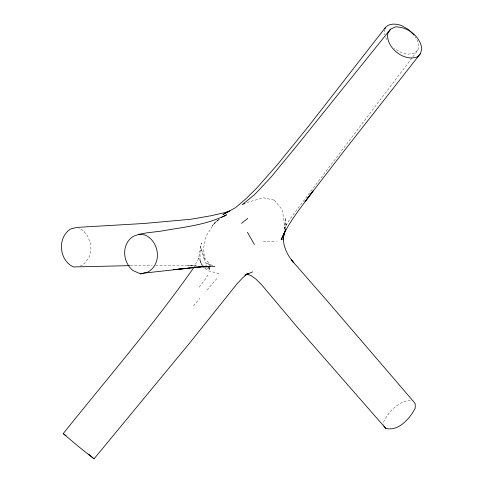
<?xml version="1.0" encoding="UTF-8"?>
<svg xmlns="http://www.w3.org/2000/svg" width="483" height="483" viewBox="0 0 483 483"><rect width="100%" height="100%" fill="white"/><g stroke="black" fill="none" stroke-linecap="round" stroke-linejoin="round"><path stroke-width="0.36" stroke-dasharray="2.42 1.81" d="M284.505 229.177L285.761 217.73L284.505 229.286M285.242 228.688L286.449 223.762L284.608 228.163L288.58 221.19L293.181 214.615L411.981 57.948M412.838 56.771L417.795 50.359L418.9 45.982L417.258 40.403L415.126 36.895M384.873 29.415L384.124 31.963L384.885 34.77M193.448 268.095L198.501 258.689L201.375 242.997L200.01 252.802L200.089 260.808L202.317 265.807M208.046 274.887L204.291 280.647L199.159 287.083M216.837 278.552L205.836 291.484M193.466 305.95L199.678 298.56M417.795 50.359L413.967 53.281L408.34 54.126L401.337 52.635L394.098 48.391M219.524 219.089L214.917 222.482L212.188 225.845L219.143 219.185L214.917 222.482L206.084 236.084L203.584 248.099L204.701 261.025L206.881 264.865M246.988 202.431L263.561 197.831L274.344 200.137L275.425 199.672M80.015 266.23L82.382 265.161L86.071 261.683L88.848 257.385A16.875 12.57 87.5 0 0 90.309 243.16L87.701 236.151L83.263 230.476L78.82 228.32M410.429 400.389C398.517 401.15 388.857 411.335 383.822 421.496L383.858 424.497M263.235 241.56L276.505 241.307M130.229 265.626L152.205 265.197M155.629 265.179L186.462 265.409L199.545 266.254L187.79 265.095L197.124 266.218M203.403 267.437L207.485 268.687M219.01 273.632L209.248 271.048L202.878 267.057M212.834 265.626L206.821 263.301L210.165 264.877L204.442 257.656L200.988 248.353L204.701 261.025M203.343 265.692L202.136 264.889L198.682 257.958L202.274 265.759M205.758 267.286L207.575 268.488M274.344 200.137L282.277 209.87L284.825 226.213M385.651 37.571L387.064 39.926"/><path stroke-width="0.72" d="M210.039 265.62L209.423 269.345L207.612 266.145M385.06 28.775L385.434 27.501A22.133 13.27 37.4 0 1 401.729 25.605L408.805 29.759L414.058 35.144M285.447 229.848L281.191 239.767C288.786 221.757 301.73 206.748 312.99 190.978L305.021 201.659L343.51 151.68L420.403 53.679L421.804 49.025C420.566 36.503 407.737 26.897 395.571 26.831L390.439 29.252L299.478 142.503L271.114 177.05L254.903 194.323L242.267 204.659L244.959 203.385M285.833 229.153L284.215 233.681L283.02 239.93L284.034 233.621C281.704 244.428 286.848 254.493 293.567 262.583L291.358 259.932L326.164 299.708L413.327 401.288L415.217 403.794L415.223 408.25C409.844 418.483 398.662 431.506 385.82 428.439L296.671 326.442L261.569 284.698L255.93 279.12L250.713 275.358L246.777 274.266M390.439 29.252L387.68 33.756C386.014 47.763 404.349 62.229 417.566 56.771L420.403 53.679M193.448 268.095C153.02 325.506 107.063 378.823 63.207 433.619L78.494 446.54L94.034 458.85L190.767 341.674L236.441 284.547L242.146 278.335L247.574 273.595L245.859 274.513M385.434 27.501L307.599 127.47L277.749 164.238L257.204 187.597L246.324 198.428L235.523 207.684L222.995 214.53L229.896 210.944L224.13 212.749L210.999 215.756L190.876 219.258L143.608 223.508L76.912 227.402L70.699 228.96C56.988 237.425 58.986 260.585 73.561 266.954L129.547 265.644M241.548 223.285L247.761 218.437M221.335 217.676L222.977 216.541M223.466 216.626L226.557 214.796C207.34 224.673 185.587 226.895 164.594 230.482C154.107 232.565 142.938 232.118 133.054 236.507C121.257 244.271 122.537 262.13 132.964 270.552L140.517 273.843L145.389 272.961L189.547 268.047M244.803 275.201L252.675 271.869M140.517 273.843L147.895 272.05C162.403 263.821 159.45 241.367 144.93 234.919L138.796 234.207M193.816 267.618L206.404 266.139L193.816 267.618L209.966 266.187L214.832 266.405M182.773 268.717L195.15 267.491L188.285 268.156M178.01 269.218L183.993 268.657L178.257 269.152M173.952 269.52L176.82 269.272M173.85 269.55L177.261 269.291M247.447 273.861L248.769 273.837M63.207 433.619L66.05 435.708M88.631 454.153L94.034 458.85M383.876 425.994L385.82 428.439M247.435 232.245L254.39 244.543"/></g></svg>
